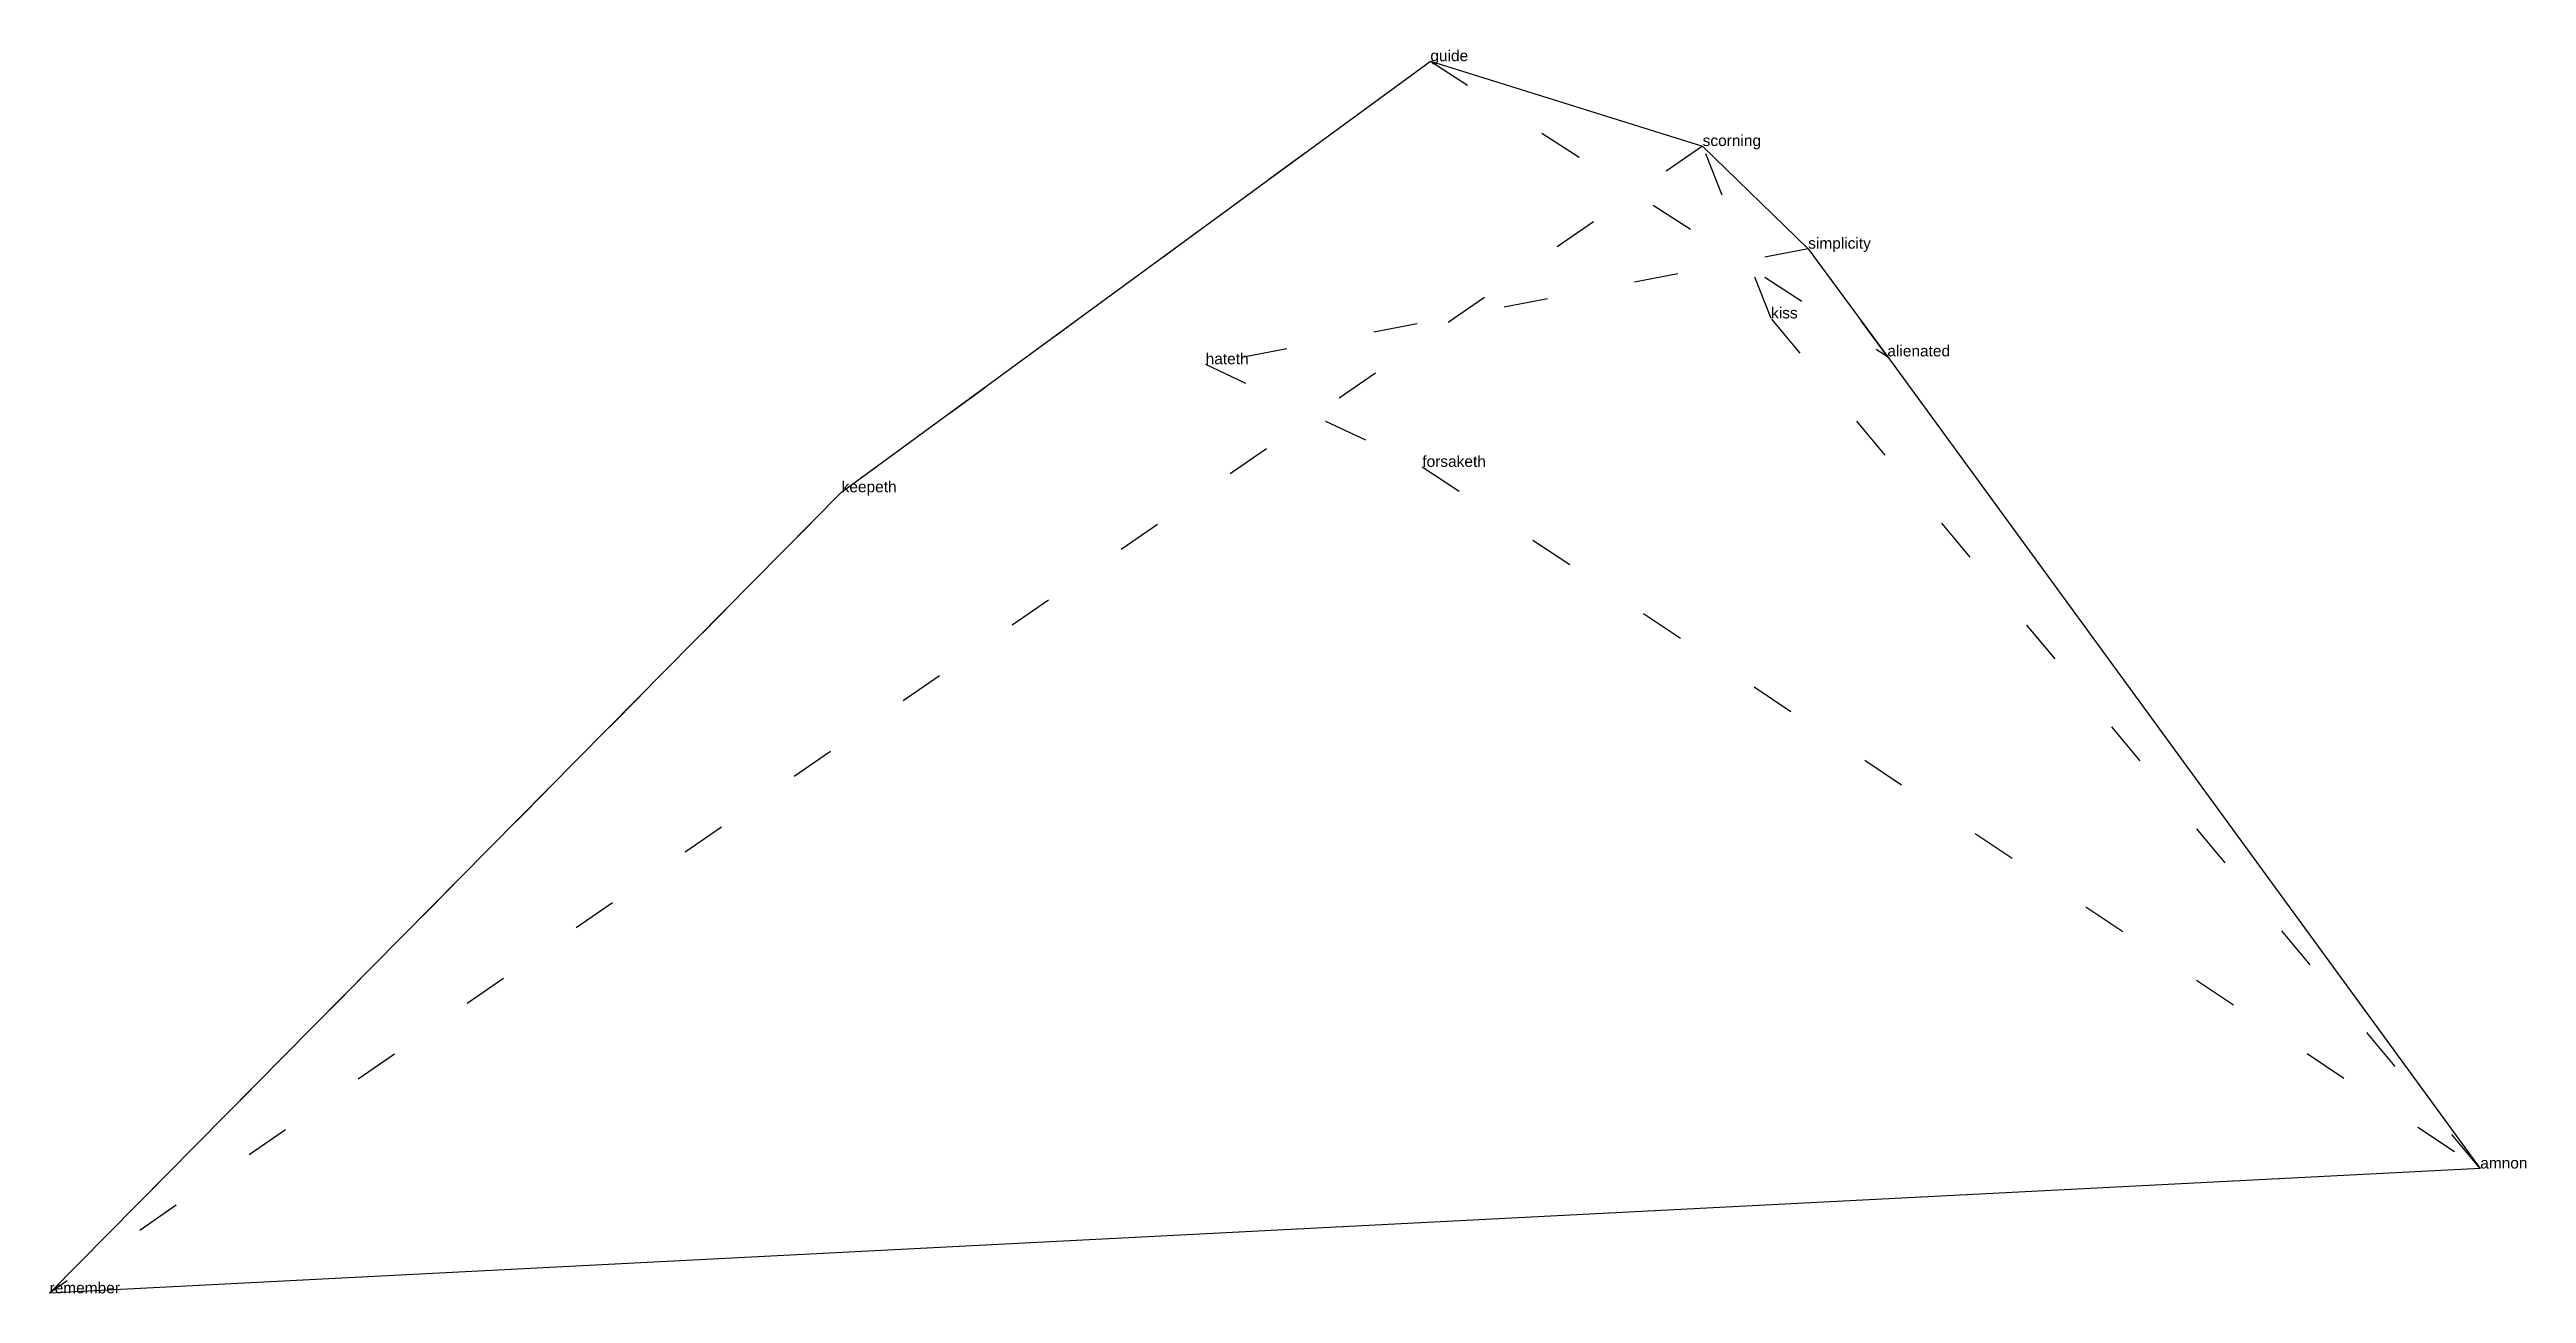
# Model space of a CAD drawing. Extents: x -2.13 to 3.47, y -1.88 to 0.93.
import ezdxf

# ---------------------------------------------------------------- set-up
doc = ezdxf.new("R2010")
doc.units = 0
doc.linetypes.add('DOT', pattern=[0.2, 0, -0.2])
doc.layers.add('TEXT', color=1, linetype='CONTINUOUS')
doc.styles.get("Standard").update_dxf_attribs({"font": 'arial.ttf'})

msp = doc.modelspace()

# ---------------------------------------------------------------- linework, layer by layer
at = {"layer": 'INTERNAL', "linetype": 'DOT'}
msp.add_polyline3d([(0.9915, 0.9062, 0), (2.0246, 0.2388, 0), (1.8456, 0.4823, 0), (0.4835, 0.221, 0), (0.9733, -0.0109, 0), (3.3648, -1.5971, 0), (1.7617, 0.3247, 0), (1.607, 0.7144, 0), (-2.13, -1.8793, 0), (-0.3394, -0.0683, 0), (0.9915, 0.9062, 0)], close=True, dxfattribs=at)
at = {"layer": 'OUTLINE', "linetype": 'CONTINUOUS'}
msp.add_polyline3d([(-2.13, -1.8793, 0), (-0.3394, -0.0683, 0), (0.9915, 0.9062, 0), (1.607, 0.7144, 0), (1.8456, 0.4823, 0), (2.0246, 0.2388, 0), (3.3648, -1.5971, 0), (-2.13, -1.8793, 0)], close=True, dxfattribs=at)

# ---------------------------------------------------------------- texts
at = {"layer": 'TEXT'}
for s, p in [('guide', (0.9915, 0.9062)), ('scorning', (1.607, 0.7144)), ('simplicity', (1.8456, 0.4823)), ('kiss', (1.7617, 0.3247)), ('hateth', (0.4835, 0.221)), ('alienated', (2.0246, 0.2388)), ('forsaketh', (0.9733, -0.0109)), ('keepeth', (-0.3394, -0.0683)), ('amnon', (3.3648, -1.5971)), ('remember', (-2.13, -1.8793))]:
    msp.add_text(s, height=0.025, dxfattribs=at).set_placement(p)

doc.saveas('drawing.dxf')
